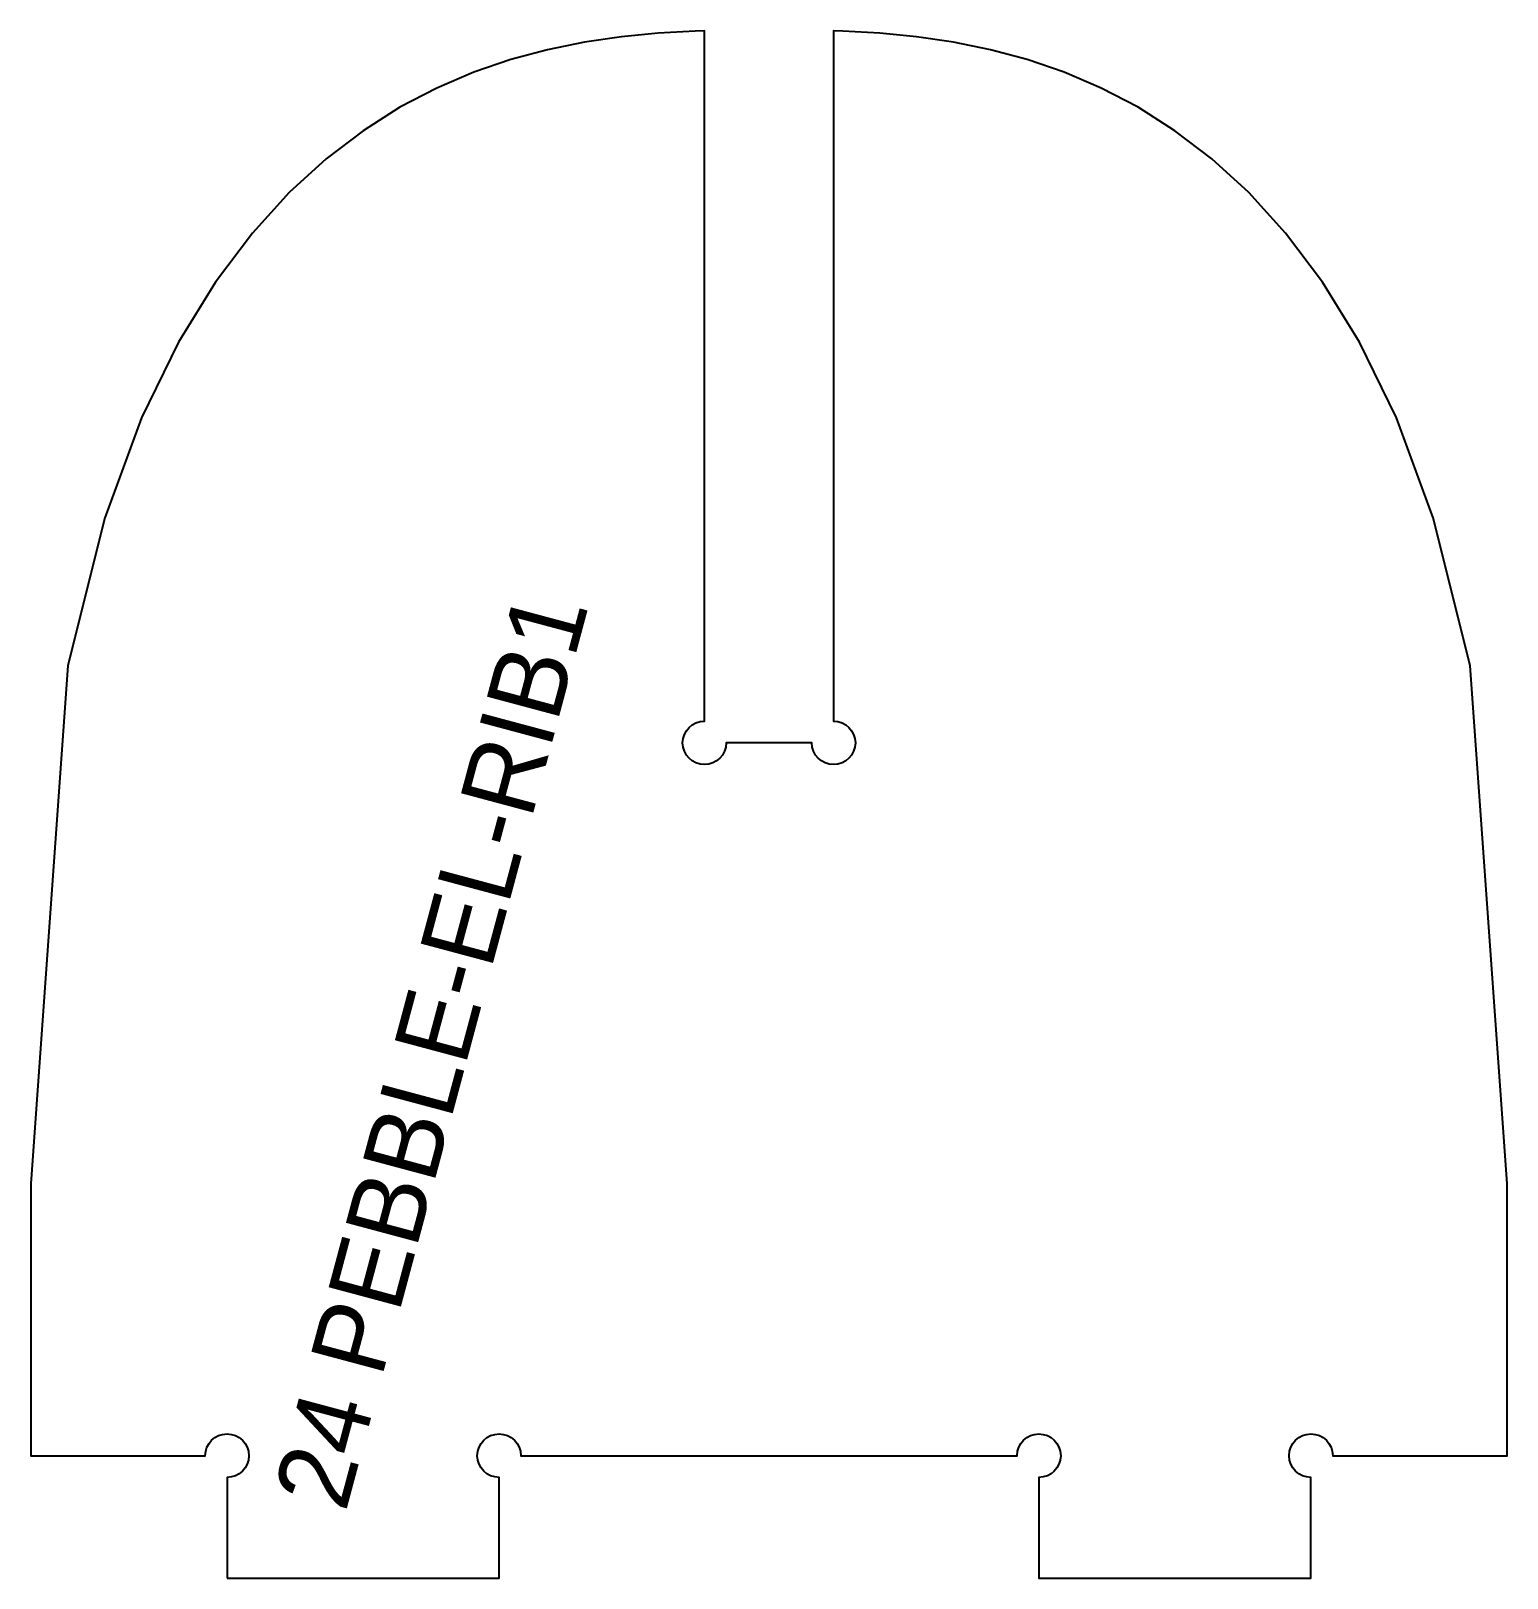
# Model space of a CAD drawing. Header units: millimetres. Extents: x 0 to 217, y 0 to 228.
import ezdxf
from ezdxf.enums import TextEntityAlignment as Align

# ---------------------------------------------------------------- set-up
doc = ezdxf.new("R2010")
doc.units = ezdxf.units.MM
doc.layers.add('CUT', color=1, linetype='Continuous')
doc.layers.add('ENGRAVE-LABEL', color=3, linetype='Continuous')

msp = doc.modelspace()

# ---------------------------------------------------------------- linework, layer by layer
at = {"layer": 'CUT'}
msp.add_lwpolyline([(28.8339, 0), (68.8339, 0), (68.8339, 14.8, -2.41421356), (72.0339, 18), (145.0059, 18, -2.41421356), (148.2059, 14.8), (148.2059, 0), (188.2059, 0), (188.2059, 14.8, -2.41421356), (191.4059, 18), (217.0398, 18), (217.0398, 58), (211.6138, 134.217), (206.1878, 155.937), (200.7618, 170.6285), (195.3358, 181.7466), (189.9098, 190.5845), (184.4838, 197.7932), (179.0578, 203.7555), (173.6318, 208.72), (168.2059, 212.8595), (162.7799, 216.3009), (157.3539, 219.1415), (151.9279, 221.4592), (146.5019, 223.3182), (141.0759, 224.7735), (135.6499, 225.8744), (130.2239, 226.6662), (124.7979, 227.1933), (119.3719, 227.5007), (118.0199, 227.5348), (118.0199, 126.0324, -2.41421356), (114.8199, 122.8324), (102.2199, 122.8324, -2.41421356), (99.0199, 126.0324), (99.0199, 227.5348), (97.6679, 227.5007), (92.2419, 227.1933), (86.8159, 226.6662), (81.3899, 225.8744), (75.9639, 224.7735), (70.5379, 223.3182), (65.1119, 221.4592), (59.6859, 219.1415), (54.2599, 216.3009), (48.8339, 212.8595), (43.408, 208.72), (37.982, 203.7555), (32.556, 197.7932), (27.13, 190.5845), (21.704, 181.7466), (16.278, 170.6285), (10.852, 155.937), (5.426, 134.217), (0, 58), (0, 18), (25.6339, 18, -2.41421356), (28.8339, 14.8)], format="xyb", close=True, dxfattribs=at)

# ---------------------------------------------------------------- texts
at = {"layer": 'ENGRAVE-LABEL'}
msp.add_text('24 PEBBLE-EL-RIB1', height=11, rotation=75, dxfattribs=at).set_placement((58.8247, 77.686), align=Align.MIDDLE_CENTER)

doc.saveas('drawing.dxf')
